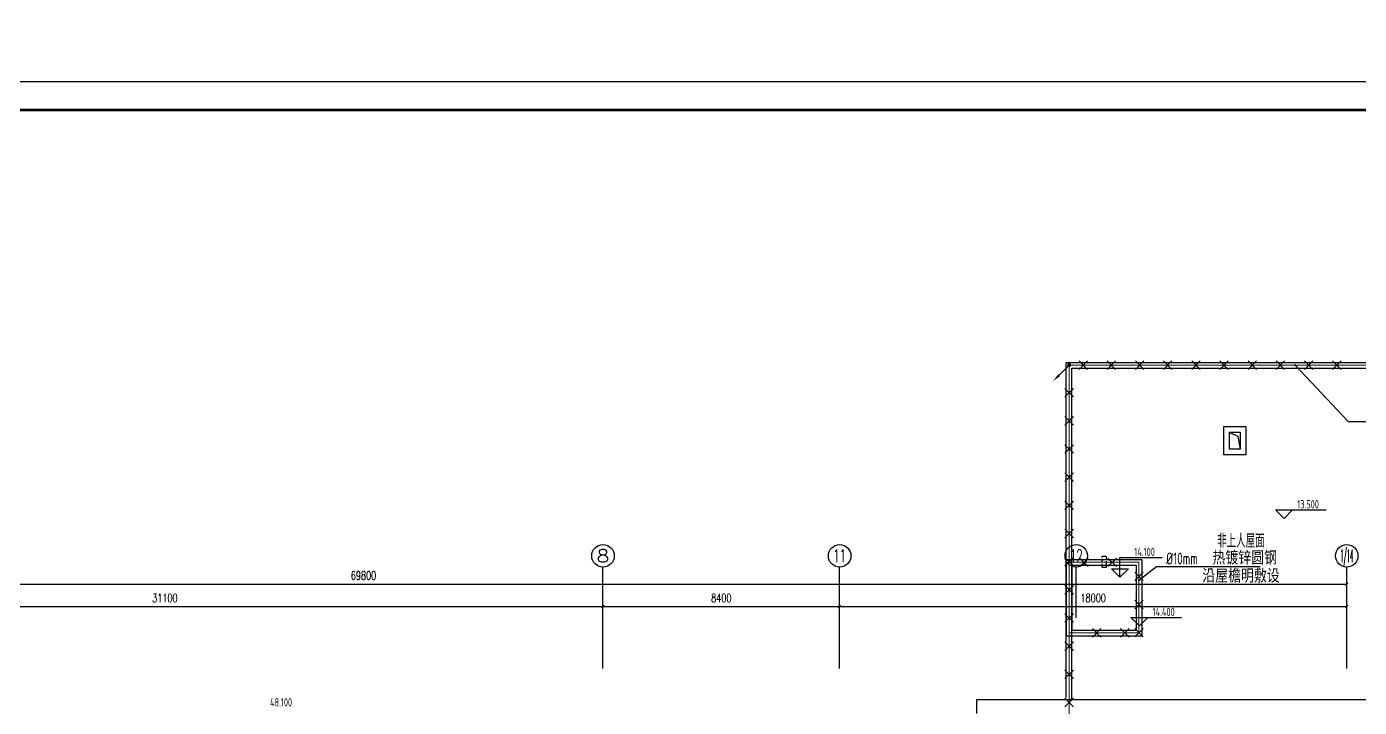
# Model space of a CAD drawing. Extents: x 2166032 to 5302137, y 581493 to 2416206.
# Drawn here: x 2706593 to 2753899, y 1147530 to 1171694 of the extents above; entities that cross this region are included whole.
import ezdxf
from ezdxf.enums import TextEntityAlignment as Align

# ---------------------------------------------------------------- set-up
doc = ezdxf.new("R2010")
doc.units = 0
doc.header["$LTSCALE"] = 1000
doc.header["$MEASUREMENT"] = 0
doc.linetypes.add('DASH', pattern=[0.35, 0.25, -0.1])
for name, color, linetype in [('AXIS', 3, 'Continuous'), ('AXIS_TEXT', 7, 'Continuous'), ('DIM_ELEV', 3, 'Continuous'), ('LWIRE', 4, 'Continuous'), ('PUB_TEXT', 7, 'Continuous'), ('PUB_TITLE', 137, 'Continuous'), ('STAIR', 8, 'Continuous'), ('TEL_LEAD', 3, 'Continuous'), ('TEL_TEXT', 7, 'Continuous'), ('WALL', 8, 'Continuous'), ('WIRE-避雷', 4, 'Continuous'), ('厨卫', 8, 'Continuous'), ('道路', 2, 'Continuous')]:
    doc.layers.add(name, color=color, linetype=linetype)
doc.styles.add('_TCH_AXIS', font='complex_.ttf')
doc.styles.add('_TCH_DIM', font='tssdeng.shx', dxfattribs={"bigfont": 'tssdchn.shx'})
doc.styles.add('COMPLEX', font='complex_.ttf')
doc.styles.add('DIM_FONT', font='simplex_.ttf', dxfattribs={"width": 0.7})
doc.styles.get("Standard").update_dxf_attribs({"font": 'tssdeng.shx', "bigfont": 'tssdchn.shx'})
doc.styles.add('TSSD_REIN', font='tssdeng.shx', dxfattribs={"width": 0.7, "bigfont": 'tssdchn.shx'})
doc.dimstyles.new('DIMN', dxfattribs={"dimtxt": 300, "dimasz": 100, "dimexe": 250, "dimexo": 300, "dimgap": 150, "dimtad": 1, "dimdec": 0, "dimzin": 0, "dimdsep": 46, "dimtxsty": 'DIM_FONT', "dimblk": 'ARCHTICK', "dimcen": 0.09, "dimclrt": 7, "dimazin": 2, "dimtfac": 1, "dimtdec": 0, "dimtix": 1, "dimtmove": 2, "dimatfit": 3, "dimldrblk": 'ARCHTICK', "dimfxl": 1, "dimtolj": 1, "dimtzin": 0, "dimarcsym": 0})

# ---------------------------------------------------------------- blocks, each defined once
blk = doc.blocks.new('$TelecSys$00000009')
for p, q in [((0.5, 0.5), (-0.5, -0.5)), ((-0.5, 0.5), (0.5, -0.5))]:
    blk.add_line(p, q)
blk = doc.blocks.new('$TelecSys$00000080')
for p, q in [((-0.7, -0.7), (0, 0)), ((0.104, 0.104), (0.104, 0.104)), ((-0.104, -0.104), (-0.104, -0.104))]:
    blk.add_line(p, q)
at = {"const_width": 0.142}
blk.add_lwpolyline([(0.071, 0, 1), (-0.071, 0, 1)], format="xyb", close=True, dxfattribs=at)
blk.add_solid([(-0.63, -0.77), (-0.77, -0.63), (-1.15, -1.15)])
at = {"width": 0.8, "flags": 9}
blk.add_attdef('A', (0, 0), '', height=0.00002, rotation=180, dxfattribs=at)
blk = doc.blocks.new('_ArchTick')
at = {"color": 0, "linetype": 'ByBlock', "const_width": 0.4}
blk.add_lwpolyline([(-0.5, -0.5), (0.5, 0.5)], dxfattribs=at)
blk = doc.blocks.new('*D2245')
at = {"layer": 'AXIS', "color": 0, "lineweight": -2}
for p, q in [((2695951, 1148908), (2695951, 1151358)), ((2695951, 1151108), (2727051, 1151108)), ((2727051, 1148908), (2727051, 1151358))]:
    blk.add_line(p, q, dxfattribs=at)
at = {"layer": 'Defpoints', "color": 0}
for p in [(2727051, 1151108), (2695951, 1148608), (2727051, 1148608)]:
    blk.add_point(p, dxfattribs=at)
at = {"layer": 'AXIS', "color": 0, "lineweight": -2, "xscale": 100, "yscale": 100, "zscale": 100, "rotation": 180}
blk.add_blockref('_ArchTick', (2695951, 1151108), dxfattribs=at)
at = {"layer": 'AXIS', "color": 0, "lineweight": -2, "xscale": 100, "yscale": 100, "zscale": 100}
blk.add_blockref('_ArchTick', (2727051, 1151108), dxfattribs=at)
at = {"layer": 'AXIS', "color": 7, "insert": (2711501, 1151410), "char_height": 300, "attachment_point": 5, "style": 'DIM_FONT'}
blk.add_mtext('\\A1;31100', dxfattribs=at)
blk = doc.blocks.new('*D2246')
at = {"layer": 'AXIS', "color": 0, "lineweight": -2}
for p, q in [((2727051, 1148908), (2727051, 1151358)), ((2727051, 1151108), (2735451, 1151108)), ((2735451, 1148908), (2735451, 1151358))]:
    blk.add_line(p, q, dxfattribs=at)
at = {"layer": 'Defpoints', "color": 0}
for p in [(2735451, 1151108), (2727051, 1148608), (2735451, 1148608)]:
    blk.add_point(p, dxfattribs=at)
at = {"layer": 'AXIS', "color": 0, "lineweight": -2, "xscale": 100, "yscale": 100, "zscale": 100, "rotation": 180}
blk.add_blockref('_ArchTick', (2727051, 1151108), dxfattribs=at)
at = {"layer": 'AXIS', "color": 0, "lineweight": -2, "xscale": 100, "yscale": 100, "zscale": 100}
blk.add_blockref('_ArchTick', (2735451, 1151108), dxfattribs=at)
at = {"layer": 'AXIS', "color": 7, "insert": (2731251, 1151413), "char_height": 300, "attachment_point": 5, "style": 'DIM_FONT'}
blk.add_mtext('\\A1;8400', dxfattribs=at)
blk = doc.blocks.new('*D2247')
at = {"layer": 'AXIS', "color": 0, "lineweight": -2}
for p, q in [((2735451, 1148908), (2735451, 1151358)), ((2735451, 1151108), (2753451, 1151108)), ((2753451, 1148908), (2753451, 1151358))]:
    blk.add_line(p, q, dxfattribs=at)
at = {"layer": 'Defpoints', "color": 0}
for p in [(2753451, 1151108), (2735451, 1148608), (2753451, 1148608)]:
    blk.add_point(p, dxfattribs=at)
at = {"layer": 'AXIS', "color": 0, "lineweight": -2, "xscale": 100, "yscale": 100, "zscale": 100, "rotation": 180}
blk.add_blockref('_ArchTick', (2735451, 1151108), dxfattribs=at)
at = {"layer": 'AXIS', "color": 0, "lineweight": -2, "xscale": 100, "yscale": 100, "zscale": 100}
blk.add_blockref('_ArchTick', (2753451, 1151108), dxfattribs=at)
at = {"layer": 'AXIS', "color": 7, "insert": (2744451, 1151410), "char_height": 300, "attachment_point": 5, "style": 'DIM_FONT'}
blk.add_mtext('\\A1;18000', dxfattribs=at)
blk = doc.blocks.new('*D2248')
at = {"layer": 'AXIS', "color": 0, "lineweight": -2}
for p, q in [((2683651, 1148908), (2683651, 1152158)), ((2683651, 1151908), (2753451, 1151908)), ((2753451, 1148908), (2753451, 1152158))]:
    blk.add_line(p, q, dxfattribs=at)
at = {"layer": 'Defpoints', "color": 0}
for p in [(2753451, 1151908), (2683651, 1148608), (2753451, 1148608)]:
    blk.add_point(p, dxfattribs=at)
at = {"layer": 'AXIS', "color": 0, "lineweight": -2, "xscale": 100, "yscale": 100, "zscale": 100, "rotation": 180}
blk.add_blockref('_ArchTick', (2683651, 1151908), dxfattribs=at)
at = {"layer": 'AXIS', "color": 0, "lineweight": -2, "xscale": 100, "yscale": 100, "zscale": 100}
blk.add_blockref('_ArchTick', (2753451, 1151908), dxfattribs=at)
at = {"layer": 'AXIS', "color": 7, "insert": (2718551, 1152210), "char_height": 300, "attachment_point": 5, "style": 'DIM_FONT'}
blk.add_mtext('\\A1;69800', dxfattribs=at)
blk = doc.blocks.new('*D2270')
at = {"layer": 'AXIS', "color": 0, "lineweight": -2}
for p, q in [((2695951, 1148908), (2695951, 1151358)), ((2695951, 1151108), (2727051, 1151108)), ((2727051, 1148908), (2727051, 1151358))]:
    blk.add_line(p, q, dxfattribs=at)
at = {"layer": 'Defpoints', "color": 0}
for p in [(2727051, 1151108), (2695951, 1148608), (2727051, 1148608)]:
    blk.add_point(p, dxfattribs=at)
at = {"layer": 'AXIS', "color": 0, "lineweight": -2, "xscale": 100, "yscale": 100, "zscale": 100, "rotation": 180}
blk.add_blockref('_ArchTick', (2695951, 1151108), dxfattribs=at)
at = {"layer": 'AXIS', "color": 0, "lineweight": -2, "xscale": 100, "yscale": 100, "zscale": 100}
blk.add_blockref('_ArchTick', (2727051, 1151108), dxfattribs=at)
at = {"layer": 'AXIS', "color": 7, "insert": (2711501, 1151410), "char_height": 300, "attachment_point": 5, "style": 'DIM_FONT'}
blk.add_mtext('\\A1;31100', dxfattribs=at)
blk = doc.blocks.new('*D2271')
at = {"layer": 'AXIS', "color": 0, "lineweight": -2}
for p, q in [((2727051, 1148908), (2727051, 1151358)), ((2727051, 1151108), (2735451, 1151108)), ((2735451, 1148908), (2735451, 1151358))]:
    blk.add_line(p, q, dxfattribs=at)
at = {"layer": 'Defpoints', "color": 0}
for p in [(2735451, 1151108), (2727051, 1148608), (2735451, 1148608)]:
    blk.add_point(p, dxfattribs=at)
at = {"layer": 'AXIS', "color": 0, "lineweight": -2, "xscale": 100, "yscale": 100, "zscale": 100, "rotation": 180}
blk.add_blockref('_ArchTick', (2727051, 1151108), dxfattribs=at)
at = {"layer": 'AXIS', "color": 0, "lineweight": -2, "xscale": 100, "yscale": 100, "zscale": 100}
blk.add_blockref('_ArchTick', (2735451, 1151108), dxfattribs=at)
at = {"layer": 'AXIS', "color": 7, "insert": (2731251, 1151413), "char_height": 300, "attachment_point": 5, "style": 'DIM_FONT'}
blk.add_mtext('\\A1;8400', dxfattribs=at)
blk = doc.blocks.new('*D2272')
at = {"layer": 'AXIS', "color": 0, "lineweight": -2}
for p, q in [((2735451, 1148908), (2735451, 1151358)), ((2735451, 1151108), (2753451, 1151108)), ((2753451, 1148908), (2753451, 1151358))]:
    blk.add_line(p, q, dxfattribs=at)
at = {"layer": 'Defpoints', "color": 0}
for p in [(2753451, 1151108), (2735451, 1148608), (2753451, 1148608)]:
    blk.add_point(p, dxfattribs=at)
at = {"layer": 'AXIS', "color": 0, "lineweight": -2, "xscale": 100, "yscale": 100, "zscale": 100, "rotation": 180}
blk.add_blockref('_ArchTick', (2735451, 1151108), dxfattribs=at)
at = {"layer": 'AXIS', "color": 0, "lineweight": -2, "xscale": 100, "yscale": 100, "zscale": 100}
blk.add_blockref('_ArchTick', (2753451, 1151108), dxfattribs=at)
at = {"layer": 'AXIS', "color": 7, "insert": (2744451, 1151410), "char_height": 300, "attachment_point": 5, "style": 'DIM_FONT'}
blk.add_mtext('\\A1;18000', dxfattribs=at)
blk = doc.blocks.new('*D2273')
at = {"layer": 'AXIS', "color": 0, "lineweight": -2}
for p, q in [((2683651, 1148908), (2683651, 1152158)), ((2683651, 1151908), (2753451, 1151908)), ((2753451, 1148908), (2753451, 1152158))]:
    blk.add_line(p, q, dxfattribs=at)
at = {"layer": 'Defpoints', "color": 0}
for p in [(2753451, 1151908), (2683651, 1148608), (2753451, 1148608)]:
    blk.add_point(p, dxfattribs=at)
at = {"layer": 'AXIS', "color": 0, "lineweight": -2, "xscale": 100, "yscale": 100, "zscale": 100, "rotation": 180}
blk.add_blockref('_ArchTick', (2683651, 1151908), dxfattribs=at)
at = {"layer": 'AXIS', "color": 0, "lineweight": -2, "xscale": 100, "yscale": 100, "zscale": 100}
blk.add_blockref('_ArchTick', (2753451, 1151908), dxfattribs=at)
at = {"layer": 'AXIS', "color": 7, "insert": (2718551, 1152210), "char_height": 300, "attachment_point": 5, "style": 'DIM_FONT'}
blk.add_mtext('\\A1;69800', dxfattribs=at)
blk = doc.blocks.new('_AXISO')
blk.add_circle((0, 0), 0.5)
at = {"layer": 'AXIS_TEXT', "style": 'COMPLEX', "width": 1.171875}
blk.add_attdef('A', text='', height=0.56, dxfattribs=at).set_placement((-0.25, -0.28), (0.25, -0.28), align=Align.FIT)

msp = doc.modelspace()

# ---------------------------------------------------------------- linework, layer by layer
msp.add_circle((2604640.5, 1020101.3), 438608.5)
at = {"layer": 'AXIS'}
for p, q in [((2727051.5, 1150711.5), (2727051.5, 1152507.3)), ((2735451.5, 1150711.5), (2735451.5, 1152507.3)), ((2743851.5, 1150711.5), (2743851.5, 1152507.3)), ((2753451.5, 1150711.5), (2753451.5, 1152507.3))]:
    msp.add_line(p, q, dxfattribs=at)
at = {"layer": 'DIM_ELEV'}
for p, q in [((2751225.5, 1154239.3), (2750925.5, 1154539.3)), ((2750925.5, 1154539.3), (2752725.5, 1154539.3)), ((2751225.5, 1154239.3), (2751525.5, 1154539.3)), ((2745399.7, 1152149.7), (2745399.7, 1152849.7)), ((2745399.7, 1152849.7), (2746899.7, 1152849.7)), ((2745399.7, 1152149.7), (2745099.7, 1152449.7)), ((2745099.7, 1152449.7), (2745699.7, 1152449.7)), ((2745399.7, 1152149.7), (2745699.7, 1152449.7)), ((2746090.7, 1150417.9), (2745790.7, 1150717.9)), ((2745790.7, 1150717.9), (2747590.7, 1150717.9)), ((2746090.7, 1150417.9), (2746390.7, 1150717.9))]:
    msp.add_line(p, q, dxfattribs=at)
at = {"layer": 'PUB_TITLE'}
msp.add_lwpolyline([(2670952.5, 1110332.3), (2776052.5, 1110332.3), (2776052.5, 1169732.3), (2670952.5, 1169732.3)], close=True, dxfattribs=at)
at = {"layer": 'PUB_TITLE', "const_width": 100}
msp.add_lwpolyline([(2673452.5, 1111332.3), (2775052.5, 1111332.3), (2775052.5, 1168732.3), (2673452.5, 1168732.3)], close=True, dxfattribs=at)
at = {"layer": 'STAIR'}
for points in [[(2746191.5, 1150068.4), (2746191.5, 1152768.4), (2743491.5, 1152768.4), (2743491.5, 1150068.4), (2746191.5, 1150068.4)], [(2740321.5, 1147308.4), (2740321.5, 1147808.4), (2753521.5, 1147808.4), (2754951.5, 1147808.4), (2754951.5, 1138478.4), (2754951.5, 1138008.4), (2745921.5, 1138008.4), (2745921.5, 1138508.4)]]:
    msp.add_lwpolyline(points, dxfattribs=at)
msp.add_lwpolyline([(2745991.5, 1150268.4), (2745991.5, 1152568.4), (2743691.5, 1152568.4), (2743691.5, 1150268.4)], close=True, dxfattribs=at)
at = {"layer": 'TEL_LEAD'}
for p, q in [((2751621.2, 1159678), (2753499.5, 1157680.6)), ((2753499.5, 1157680.6), (2757626.7, 1157680.6)), ((2746074.9, 1152047.3), (2746700.6, 1152526.7)), ((2746700.6, 1152526.7), (2750377.4, 1152526.7))]:
    msp.add_line(p, q, dxfattribs=at)
at = {"layer": 'TEL_LEAD', "const_width": 40}
for points in [[(2751607.5, 1159692.6, 1), (2751634.9, 1159663.4, 1)], [(2746059, 1152035.1, 1), (2746090.8, 1152059.4, 1)]]:
    msp.add_lwpolyline(points, format="xyb", close=True, dxfattribs=at)
at = {"layer": 'WALL'}
msp.add_line((2743691.5, 1147808.4), (2743691.5, 1159497.9), dxfattribs=at)
for points in [[(2743491.5, 1147878.9), (2743491.5, 1159768.4), (2759439.9, 1159768.4), (2761251.4, 1157193.7), (2749344.7, 1124008.4), (2745951.5, 1124007.4)], [(2743691.5, 1147878.9), (2743691.5, 1159568.4), (2759336, 1159568.4), (2761028.1, 1157163.5), (2749204, 1124208.3), (2745951.4, 1124207.4)]]:
    msp.add_lwpolyline(points, dxfattribs=at)
for points in [[(2749091.5, 1157497.9), (2749869.8, 1157497.9), (2749869.8, 1156497.9), (2749091.5, 1156497.9)], [(2749291.5, 1157297.9), (2749669.8, 1157297.9), (2749669.8, 1156697.9), (2749291.5, 1156697.9)]]:
    msp.add_lwpolyline(points, close=True, dxfattribs=at)
at = {"layer": 'WIRE-避雷', "const_width": 30}
for points in [[(2743598.2, 1147199.9), (2743598.2, 1159678), (2759371.1, 1159678), (2761143.7, 1157177.7), (2749277.6, 1124111.2), (2745852.5, 1124122.4)], [(2743625.2, 1152681), (2746074.9, 1152681), (2746074.9, 1150173.7), (2743598.2, 1150173.7)]]:
    msp.add_lwpolyline(points, dxfattribs=at)
at = {"layer": '厨卫', "linetype": 'DASH', "ltscale": 0.5}
msp.add_lwpolyline([(2744911.3, 1152499.5), (2744771.3, 1152499.5), (2744771.3, 1152899.5), (2744911.3, 1152899.5), (2744911.3, 1152499.5)], dxfattribs=at)
at = {"layer": '道路'}
msp.add_lwpolyline([(2749291.5, 1157288.1), (2749589.3, 1157154.5), (2749669.8, 1156697.9)], dxfattribs=at)

# ---------------------------------------------------------------- block references
at = {"layer": 'AXIS'}
ref = msp.add_blockref('_AXISO', (2727051.5, 1152907.3), dxfattribs=dict(at, xscale=800, yscale=800, zscale=800))
ref.add_attrib('A', '8', dxfattribs={"layer": 'AXIS_TEXT', "height": 452.5, "style": '_TCH_AXIS', "width": 1.049113}).set_placement((2726825.2, 1152681), (2727277.8, 1152681), align=Align.FIT)
ref = msp.add_blockref('_AXISO', (2735451.5, 1152907.3), dxfattribs=dict(at, xscale=800, yscale=800, zscale=800))
ref.add_attrib('A', '11', dxfattribs={"layer": 'AXIS_TEXT', "height": 452.55, "style": '_TCH_AXIS', "width": 0.694043}).set_placement((2735225.2, 1152681), (2735677.8, 1152681), align=Align.FIT)
ref = msp.add_blockref('_AXISO', (2743851.5, 1152907.3), dxfattribs=dict(at, xscale=800, yscale=800, zscale=800))
ref.add_attrib('A', '12', dxfattribs={"layer": 'AXIS_TEXT', "height": 452.55, "style": '_TCH_AXIS', "width": 0.597514}).set_placement((2743625.2, 1152681), (2744077.8, 1152681), align=Align.FIT)
ref = msp.add_blockref('_AXISO', (2753451.5, 1152907.3), dxfattribs=dict(at, xscale=800, yscale=800, zscale=800))
ref.add_attrib('A', '1/14', dxfattribs={"layer": 'AXIS_TEXT', "height": 452.55, "style": '_TCH_AXIS', "width": 0.286726}).set_placement((2753225.2, 1152681), (2753677.8, 1152681), align=Align.FIT)
at = {"layer": 'LWIRE', "color": 1, "xscale": 500, "yscale": 500, "zscale": 500}
msp.add_blockref('$TelecSys$00000080', (2743598.2, 1159678), dxfattribs=at)
at = {"layer": 'LWIRE', "xscale": 300, "yscale": 300, "zscale": 300}
for p in [(2744098.2, 1159678), (2745098.2, 1159678), (2746098.2, 1159678), (2747098.2, 1159678), (2748098.2, 1159678), (2749098.2, 1159678), (2750098.2, 1159678), (2751098.2, 1159678), (2752098.2, 1159678), (2753098.2, 1159678), (2744125.2, 1152681), (2745125.2, 1152681)]:
    msp.add_blockref('$TelecSys$00000009', p, dxfattribs=at)
for p, rotation in [((2743598.2, 1158699.9), 90), ((2743598.2, 1157699.9), 90), ((2743598.2, 1156699.9), 90), ((2743598.2, 1155699.9), 90), ((2743598.2, 1154699.9), 90), ((2743598.2, 1153699.9), 90), ((2743598.2, 1152699.9), 90), ((2746074.9, 1152181), 270), ((2743598.2, 1151699.9), 90), ((2746074.9, 1151181), 270), ((2743598.2, 1150699.9), 90), ((2744574.9, 1150173.7), 180), ((2745574.9, 1150173.7), 180), ((2746074.9, 1150181), 270), ((2743598.2, 1149699.9), 90), ((2743598.2, 1148699.9), 90), ((2743598.2, 1147699.9), 90)]:
    msp.add_blockref('$TelecSys$00000009', p, dxfattribs=dict(at, rotation=rotation))

# ---------------------------------------------------------------- texts
at = {"layer": 'PUB_TEXT'}
for s, height, style, width, p in [('13.500', 297.5, '_TCH_DIM', 0.705882, (2751695.5, 1154589.3)), ('非上人屋面', 482.27, 'TSSD_REIN', 0.7, (2748850, 1153199)), ('14.100', 297.5, '_TCH_DIM', 0.705882, (2745909.7, 1152899.8)), ('14.400', 297.5, '_TCH_DIM', 0.705882, (2746560.7, 1150767.9))]:
    msp.add_text(s, height=height, dxfattribs=dict(at, style=style, width=width)).set_placement(p)
at = {"layer": 'PUB_TEXT', "linetype": 'Continuous', "style": '_TCH_DIM', "width": 0.705882}
msp.add_text('48.100', height=297.5, dxfattribs=at).set_placement((2715231.3, 1147559.7))
at = {"layer": 'TEL_TEXT', "style": '_TCH_DIM', "width": 0.705882}
msp.add_text('%%c10mm', height=425, dxfattribs=at).set_placement((2747043, 1152598.2))
at = {"layer": 'TEL_TEXT', "style": '_TCH_DIM'}
for s, p in [('热镀锌圆钢', (2748685.9, 1152598.2)), ('沿屋檐明敷设', (2748324.2, 1151955.2))]:
    msp.add_text(s, height=482.27, dxfattribs=at).set_placement(p)

# ---------------------------------------------------------------- dimensions: what is measured, and where the dimension line sits
at = {"layer": 'AXIS'}
for p1, p2, distance, picture, middle in [((2683651.5, 1148608.4), (2753451.5, 1148608.4), 3300, '*D2248', (2718551.5, 1152209.7)), ((2683651.5, 1148608.4), (2753451.5, 1148608.4), 3300, '*D2273', (2718551.5, 1152209.7)), ((2695951.5, 1148608.4), (2727051.5, 1148608.4), 2500, '*D2245', (2711501.5, 1151409.7)), ((2695951.5, 1148608.4), (2727051.5, 1148608.4), 2500, '*D2270', (2711501.5, 1151409.7)), ((2727051.5, 1148608.4), (2735451.5, 1148608.4), 2500, '*D2246', (2731251.5, 1151413.2)), ((2727051.5, 1148608.4), (2735451.5, 1148608.4), 2500, '*D2271', (2731251.5, 1151413.2)), ((2735451.5, 1148608.4), (2753451.5, 1148608.4), 2500, '*D2247', (2744451.5, 1151409.7)), ((2735451.5, 1148608.4), (2753451.5, 1148608.4), 2500, '*D2272', (2744451.5, 1151409.7))]:
    dim = msp.add_aligned_dim(p1=p1, p2=p2, distance=distance, dimstyle='DIMN', dxfattribs=at)
    dim.commit()
    dim.dimension.update_dxf_attribs({"geometry": picture, "text_midpoint": middle})

doc.saveas('drawing.dxf')
